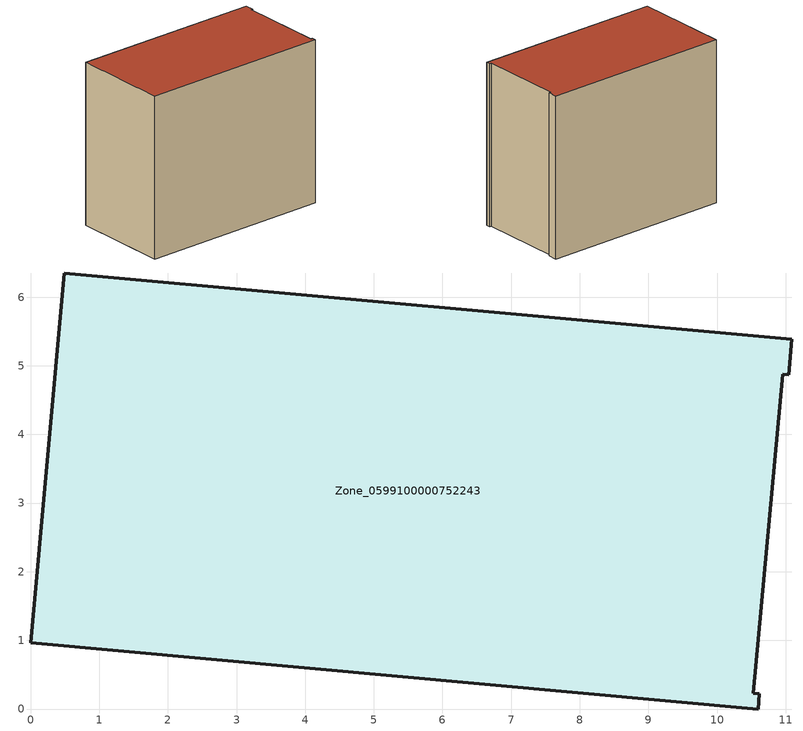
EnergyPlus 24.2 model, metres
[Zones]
Zone_0599100000752243
 floor ground (C_G): 11.09,5.39 11.04,4.87 10.96,4.88 10.53,0.23 10.62,0.22 10.6,0 0,0.96 0.49,6.35 z0
 wall outside (C_F): 11.04,4.87 11.09,5.39 0.49,6.35 0,0.96 10.6,0 10.62,0.22 10.53,0.23 10.96,4.88 11.04,4.87 z0:9.08
 roof outside (C_R): 10.6,0 10.62,0.22 10.53,0.23 10.96,4.88 11.04,4.87 11.09,5.39 0.49,6.35 0,0.96 z9.08
[BUILDING]
Pand.0599100000752243: North Axis=0; Terrain=City; Loads Convergence Tolerance Value=0.04; Temperature Convergence Tolerance Value=0.4; Solar Distribution=FullExterior; Maximum Number of Warmup Days=25; Minimum Number of Warmup Days=1
[Site:Location]
Rotterdam.The.Hague.AP_ZH_NLD Design_Conditions: Latitude=51.96; Longitude=4.45; Time Zone=1; Elevation=-4.5
[SITE:GROUNDTEMPERATURE:BUILDINGSURFACE]
18, 18, 18, 18, 18, 18, 18, 18, 18, 18, 18, 18
[MATERIAL] Thermal Absorptance=0.9; Solar Absorptance=0.7; Visible Absorptance=0.7
Name | Roughness | Thickness | Conductivity | Density | Specific Heat
G.TI.2006-2014 | MediumSmooth | 0.15 | 0.06 | 540 | 1210
F.TI.2006-2014 | Rough | 0.3 | 0.12 | 1920 | 840
R.TI.2006-2014 | MediumRough | 0.2 | 0.08 | 1500 | 1000
[CONSTRUCTION]
C_G: G.TI.2006-2014
C_F: F.TI.2006-2014
C_R: R.TI.2006-2014
[ZONE]
Zone_0599100000752243: Type=1; Multiplier=1; Ceiling Height=Autocalculate; Volume=Autocalculate; Floor Area=autocalculate; Part of Total Floor Area=Yes
[ZONEINFILTRATION:DESIGNFLOWRATE]
Infil_Zone_0599100000752243: Zone or ZoneList or Space or SpaceList=Zone_0599100000752243; Schedule=AlwaysOn; Design Flow Rate Calculation Method=Flow/Area; Flow Rate per Floor Area=0.0015; Constant Term Coefficient=1; Temperature Term Coefficient=0; Velocity Term Coefficient=0; Velocity Squared Term Coefficient=0
[HVACTEMPLATE:ZONE:IDEALLOADSAIRSYSTEM]
Zone_0599100000752243: Maximum Heating Supply Air Temperature=50; Minimum Cooling Supply Air Temperature=13; Maximum Heating Supply Air Humidity Ratio=0.0156; Minimum Cooling Supply Air Humidity Ratio=0.0077; Heating Limit=NoLimit; Cooling Limit=NoLimit; Dehumidification Control Type=ConstantSensibleHeatRatio; Cooling Sensible Heat Ratio=0.7; Dehumidification Setpoint=60; Humidification Control Type=None; Humidification Setpoint=30; Outdoor Air Method=None; Outdoor Air Flow Rate per Person=0.00944; Outdoor Air Flow Rate per Zone Floor Area=0; Outdoor Air Flow Rate per Zone=0; Demand Controlled Ventilation Type=None; Outdoor Air Economizer Type=NoEconomizer; Heat Recovery Type=None; Sensible Heat Recovery Effectiveness=0.7; Latent Heat Recovery Effectiveness=0.65
[ZONECONTROL:THERMOSTAT]
ThermostatControl_Zone_0599100000752243: Zone or ZoneList=Zone_0599100000752243; Control Type Schedule=DualSetpointControlType; Control 1=Thermostat_Zone_0599100000752243; Temperature Difference Between Cutout And Setpoint=0
[THERMOSTATSETPOINT:DUALSETPOINT]
Thermostat_Zone_0599100000752243: Heating Setpoint Temperature Schedule=HeatingSetpoint_Zone_0599100000752243; Cooling Setpoint Temperature Schedule=CoolingSetpoint_Zone_0599100000752243
[SCHEDULE:COMPACT]
HeatingSetpoint_Zone_0599100000752243: Through: 12/31, For: AllDays, Until: 24:00, 21
CoolingSetpoint_Zone_0599100000752243: Through: 12/31, For: AllDays, Until: 24:00, 24
DualSetpointControlType: Through: 12/31, For: AllDays, Until: 24:00, 4
AlwaysOn: Through: 12/31, For: AllDays, Until: 24:00, 1
